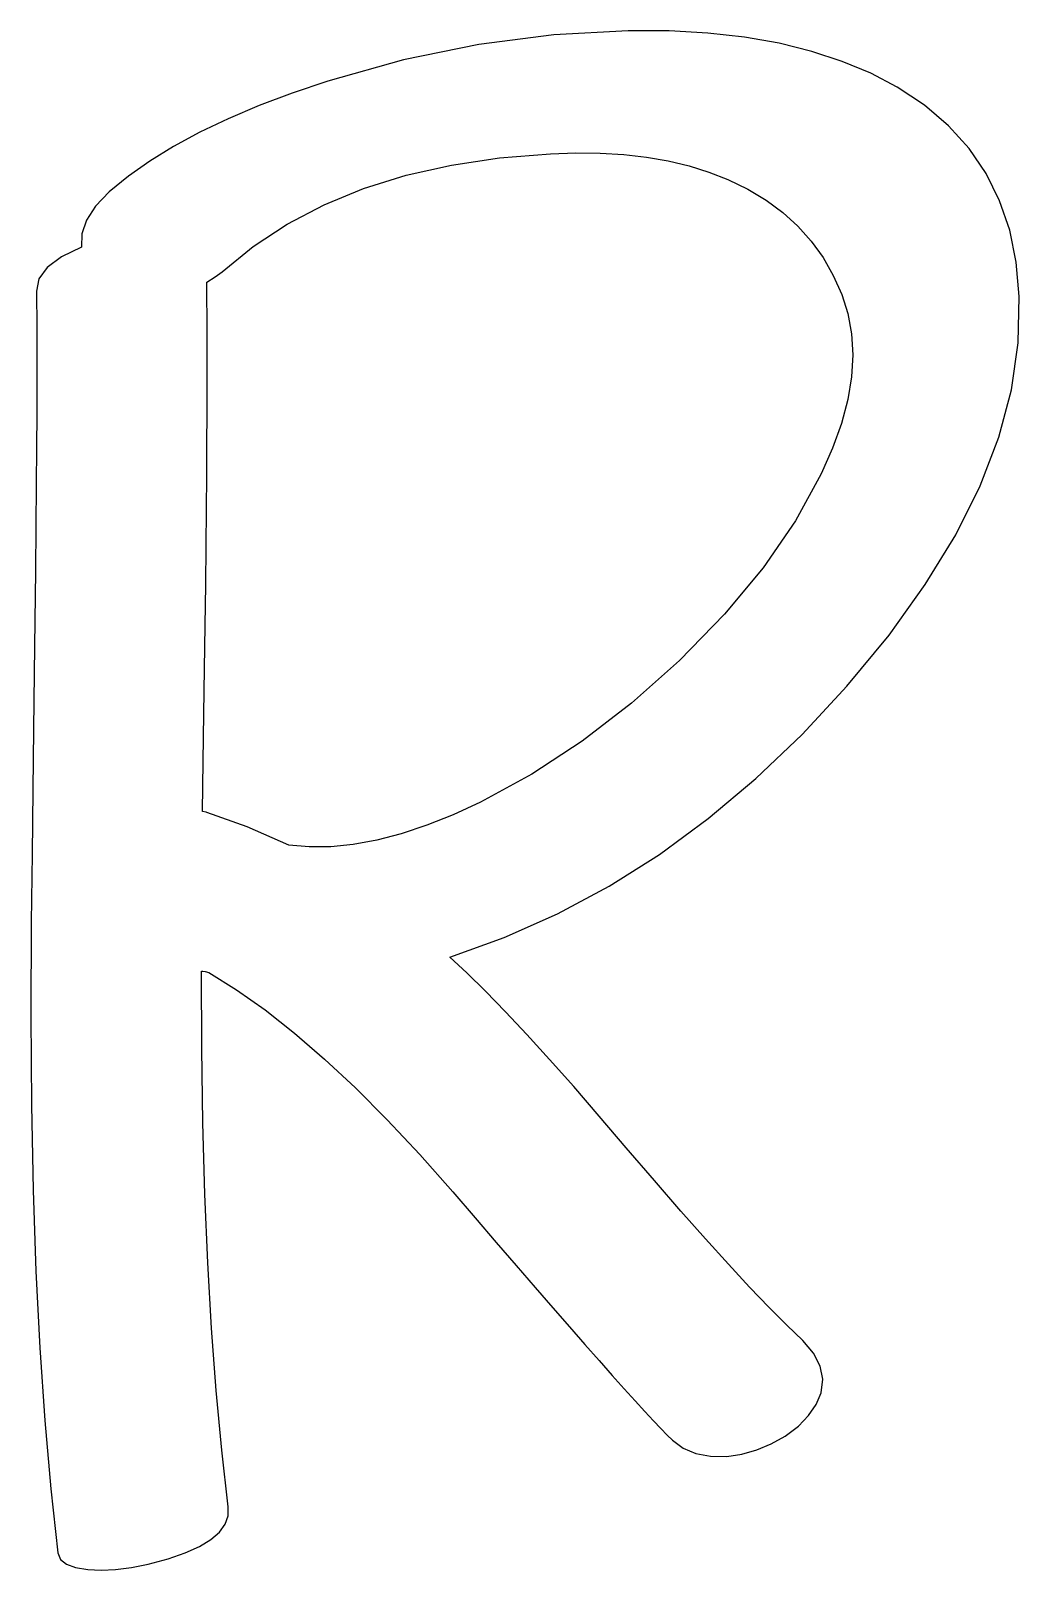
# Model space of a CAD drawing. Extents: x 0 to 13.4, y -0.7 to 20.2.
import ezdxf

# ---------------------------------------------------------------- set-up
doc = ezdxf.new("R2010")
doc.units = 0
doc.layers.get('0').update_dxf_attribs({"linetype": 'CONTINUOUS'})

msp = doc.modelspace()

# ---------------------------------------------------------------- linework, layer by layer
at = {"color": 0}
for p, q in [((7.074, 20.1), (6.059, 19.969)), ((8.083, 20.153), (7.074, 20.1)), ((8.635, 20.15), (8.083, 20.153)), ((9.16, 20.121), (8.635, 20.15)), ((9.656, 20.065), (9.16, 20.121)), ((10.125, 19.983), (9.656, 20.065)), ((6.059, 19.969), (5.039, 19.76)), ((10.566, 19.874), (10.125, 19.983)), ((10.979, 19.739), (10.566, 19.874)), ((5.039, 19.76), (4.014, 19.472)), ((11.365, 19.577), (10.979, 19.739)), ((4.014, 19.472), (3.533, 19.309)), ((11.722, 19.389), (11.365, 19.577)), ((12.094, 19.144), (11.722, 19.389)), ((3.533, 19.309), (3.084, 19.139)), ((3.084, 19.139), (2.667, 18.962)), ((12.419, 18.868), (12.094, 19.144)), ((2.281, 18.778), (1.927, 18.587)), ((2.667, 18.962), (2.281, 18.778)), ((12.697, 18.561), (12.419, 18.868)), ((1.927, 18.587), (1.605, 18.389)), ((12.927, 18.222), (12.697, 18.561)), ((1.605, 18.389), (1.314, 18.184)), ((5.687, 18.334), (6.338, 18.431)), ((6.338, 18.431), (7.028, 18.486)), ((7.028, 18.486), (7.372, 18.499)), ((7.372, 18.499), (7.704, 18.496)), ((7.704, 18.496), (8.023, 18.476)), ((8.023, 18.476), (8.33, 18.441)), ((8.33, 18.441), (8.624, 18.39)), ((8.624, 18.39), (8.905, 18.322)), ((1.314, 18.184), (1.056, 17.972)), ((4.5, 18.017), (5.075, 18.196)), ((5.075, 18.196), (5.687, 18.334)), ((8.905, 18.322), (9.174, 18.239)), ((9.174, 18.239), (9.431, 18.139)), ((9.431, 18.139), (9.701, 18.008)), ((13.11, 17.852), (12.927, 18.222)), ((1.056, 17.972), (0.871, 17.78)), ((3.963, 17.797), (4.5, 18.017)), ((9.701, 18.008), (9.949, 17.859)), ((0.871, 17.78), (0.746, 17.59)), ((3.465, 17.536), (3.963, 17.797)), ((9.949, 17.859), (10.175, 17.692)), ((13.246, 17.451), (13.11, 17.852)), ((0.746, 17.59), (0.683, 17.405)), ((3.005, 17.233), (3.465, 17.536)), ((10.175, 17.692), (10.379, 17.507)), ((0.683, 17.405), (0.681, 17.222)), ((10.379, 17.507), (10.56, 17.303)), ((10.56, 17.303), (10.72, 17.082)), ((13.334, 17.019), (13.246, 17.451)), ((0.681, 17.222), (0.408, 17.091)), ((2.583, 16.889), (3.005, 17.233)), ((0.215, 16.948), (0.102, 16.793)), ((0.408, 17.091), (0.215, 16.948)), ((2.49, 16.82), (2.583, 16.889)), ((10.72, 17.082), (10.857, 16.841)), ((13.375, 16.556), (13.334, 17.019)), ((0.102, 16.793), (0.069, 16.625)), ((2.375, 16.75), (2.49, 16.82)), ((2.378, 16.528), (2.375, 16.75)), ((10.857, 16.841), (10.972, 16.583)), ((0.069, 16.625), (0.072, 16.478)), ((0.072, 16.478), (0.074, 16.279)), ((2.38, 16.276), (2.378, 16.528)), ((10.972, 16.583), (11.056, 16.324)), ((13.363, 15.929), (13.375, 16.556)), ((0.074, 16.279), (0.075, 16.029)), ((2.381, 15.995), (2.38, 16.276)), ((11.056, 16.324), (11.106, 16.051)), ((11.106, 16.051), (11.122, 15.766)), ((0.075, 16.029), (0.075, 15.726)), ((2.382, 15.682), (2.381, 15.995)), ((13.271, 15.293), (13.363, 15.929)), ((0.075, 15.726), (0.075, 15.373)), ((2.381, 15.34), (2.382, 15.682)), ((11.122, 15.766), (11.104, 15.469)), ((11.104, 15.469), (11.053, 15.159)), ((0.075, 15.373), (0.073, 14.968)), ((2.38, 14.967), (2.381, 15.34)), ((13.099, 14.648), (13.271, 15.293)), ((11.053, 15.159), (10.967, 14.836)), ((0.073, 14.968), (0.07, 14.511)), ((2.378, 14.565), (2.38, 14.967)), ((10.967, 14.836), (10.848, 14.501)), ((12.847, 13.993), (13.099, 14.648)), ((0.07, 14.511), (0.066, 14.004)), ((2.375, 14.132), (2.378, 14.565)), ((10.848, 14.501), (10.694, 14.153)), ((0.066, 14.004), (0.061, 13.444)), ((2.371, 13.669), (2.375, 14.132)), ((10.694, 14.153), (10.345, 13.516)), ((12.516, 13.329), (12.847, 13.993)), ((2.366, 13.176), (2.371, 13.669)), ((0.061, 13.444), (0.055, 12.833)), ((10.345, 13.516), (9.91, 12.882)), ((2.361, 12.652), (2.366, 13.176)), ((12.104, 12.655), (12.516, 13.329)), ((0.055, 12.833), (0.049, 12.17)), ((9.91, 12.882), (9.387, 12.252)), ((2.354, 12.099), (2.361, 12.652)), ((11.613, 11.971), (12.104, 12.655)), ((0.049, 12.17), (0.041, 11.456)), ((2.347, 11.515), (2.354, 12.099)), ((9.387, 12.252), (8.778, 11.625)), ((11.042, 11.278), (11.613, 11.971)), ((2.338, 10.902), (2.347, 11.515)), ((8.778, 11.625), (8.125, 11.047)), ((0.041, 11.456), (0.032, 10.69)), ((10.435, 10.625), (11.042, 11.278)), ((2.329, 10.258), (2.338, 10.902)), ((8.125, 11.047), (7.458, 10.535)), ((0.032, 10.69), (0.022, 9.873)), ((7.458, 10.535), (6.778, 10.088)), ((9.81, 10.028), (10.435, 10.625)), ((2.319, 9.583), (2.329, 10.258)), ((6.778, 10.088), (6.083, 9.708)), ((9.166, 9.486), (9.81, 10.028)), ((0.022, 9.873), (0.012, 9.004)), ((6.083, 9.708), (5.712, 9.538)), ((2.368, 9.573), (2.319, 9.583)), ((2.375, 9.569), (2.368, 9.573)), ((2.924, 9.375), (2.375, 9.569)), ((5.353, 9.396), (5.008, 9.281)), ((5.712, 9.538), (5.353, 9.396)), ((8.503, 9), (9.166, 9.486)), ((3.486, 9.125), (2.924, 9.375)), ((4.677, 9.194), (4.359, 9.135)), ((5.008, 9.281), (4.677, 9.194)), ((0.012, 9.004), (0, 8.083)), ((3.764, 9.101), (3.486, 9.125)), ((4.055, 9.104), (3.764, 9.101)), ((4.359, 9.135), (4.055, 9.104)), ((7.822, 8.569), (8.503, 9)), ((7.122, 8.194), (7.822, 8.569)), ((6.404, 7.875), (7.122, 8.194)), ((0, 8.083), (-0.007, 6.817)), ((5.667, 7.611), (6.404, 7.875)), ((5.898, 7.395), (5.667, 7.611)), ((2.306, 7.417), (2.306, 7.421)), ((2.306, 7.421), (2.323, 7.42)), ((2.308, 6.371), (2.306, 7.417)), ((2.323, 7.42), (2.355, 7.414)), ((2.355, 7.414), (2.403, 7.403)), ((2.403, 7.403), (2.779, 7.168)), ((6.149, 7.148), (5.898, 7.395)), ((2.779, 7.168), (3.167, 6.894)), ((6.419, 6.87), (6.149, 7.148)), ((3.167, 6.894), (3.564, 6.581)), ((-0.007, 6.817), (0.002, 5.607)), ((6.708, 6.562), (6.419, 6.87)), ((3.564, 6.581), (3.972, 6.229)), ((7.016, 6.224), (6.708, 6.562)), ((2.323, 5.365), (2.308, 6.371)), ((3.972, 6.229), (4.391, 5.838)), ((7.344, 5.856), (7.016, 6.224)), ((4.391, 5.838), (4.819, 5.408)), ((7.69, 5.457), (7.344, 5.856)), ((0.002, 5.607), (0.025, 4.454)), ((8.056, 5.028), (7.69, 5.457)), ((2.35, 4.398), (2.323, 5.365)), ((4.819, 5.408), (5.259, 4.939)), ((8.436, 4.583), (8.056, 5.028)), ((5.259, 4.939), (5.708, 4.431)), ((0.025, 4.454), (0.062, 3.358)), ((2.389, 3.472), (2.35, 4.398)), ((5.708, 4.431), (6.01, 4.079)), ((8.793, 4.172), (8.436, 4.583)), ((9.127, 3.795), (8.793, 4.172)), ((6.01, 4.079), (6.296, 3.746)), ((9.438, 3.451), (9.127, 3.795)), ((6.296, 3.746), (6.566, 3.432)), ((0.062, 3.358), (0.115, 2.318)), ((2.44, 2.586), (2.389, 3.472)), ((6.566, 3.432), (6.821, 3.137)), ((9.724, 3.142), (9.438, 3.451)), ((6.821, 3.137), (7.061, 2.861)), ((9.988, 2.866), (9.724, 3.142)), ((7.061, 2.861), (7.285, 2.604)), ((10.228, 2.625), (9.988, 2.866)), ((2.503, 1.74), (2.44, 2.586)), ((7.285, 2.604), (7.494, 2.365)), ((10.444, 2.417), (10.228, 2.625)), ((0.115, 2.318), (0.182, 1.336)), ((7.494, 2.365), (7.688, 2.146)), ((10.59, 2.247), (10.444, 2.417)), ((7.688, 2.146), (7.866, 1.945)), ((10.681, 2.073), (10.59, 2.247)), ((7.866, 1.945), (8.028, 1.764)), ((10.715, 1.893), (10.681, 2.073)), ((10.694, 1.708), (10.715, 1.893)), ((2.579, 0.933), (2.503, 1.74)), ((8.028, 1.764), (8.175, 1.601)), ((10.628, 1.552), (10.694, 1.708)), ((8.175, 1.601), (8.307, 1.457)), ((10.524, 1.403), (10.628, 1.552)), ((0.182, 1.336), (0.264, 0.41)), ((8.307, 1.457), (8.424, 1.332)), ((8.424, 1.332), (8.525, 1.225)), ((10.208, 1.125), (10.385, 1.26)), ((10.385, 1.26), (10.524, 1.403)), ((8.525, 1.225), (8.61, 1.138)), ((8.61, 1.138), (8.681, 1.069)), ((8.681, 1.069), (8.826, 0.962)), ((10.018, 1.019), (10.208, 1.125)), ((2.667, 0.167), (2.579, 0.933)), ((8.826, 0.962), (8.997, 0.889)), ((8.997, 0.889), (9.194, 0.851)), ((9.194, 0.851), (9.417, 0.847)), ((9.417, 0.847), (9.622, 0.88)), ((9.622, 0.88), (9.823, 0.938)), ((9.823, 0.938), (10.018, 1.019)), ((0.264, 0.41), (0.361, -0.458)), ((2.625, -0.069), (2.665, 0.045)), ((2.665, 0.045), (2.667, 0.167)), ((2.43, -0.278), (2.547, -0.177)), ((2.547, -0.177), (2.625, -0.069)), ((2.083, -0.458), (2.276, -0.372)), ((2.276, -0.372), (2.43, -0.278)), ((0.361, -0.458), (0.397, -0.545)), ((0.397, -0.545), (0.476, -0.611)), ((0.476, -0.611), (0.598, -0.656)), ((1.355, -0.657), (1.583, -0.611)), ((1.583, -0.611), (1.852, -0.538)), ((1.852, -0.538), (2.083, -0.458)), ((0.598, -0.656), (0.764, -0.681)), ((0.764, -0.681), (0.945, -0.692)), ((0.945, -0.692), (1.142, -0.684)), ((1.142, -0.684), (1.355, -0.657))]:
    msp.add_line(p, q, dxfattribs=at)

doc.saveas('drawing.dxf')
